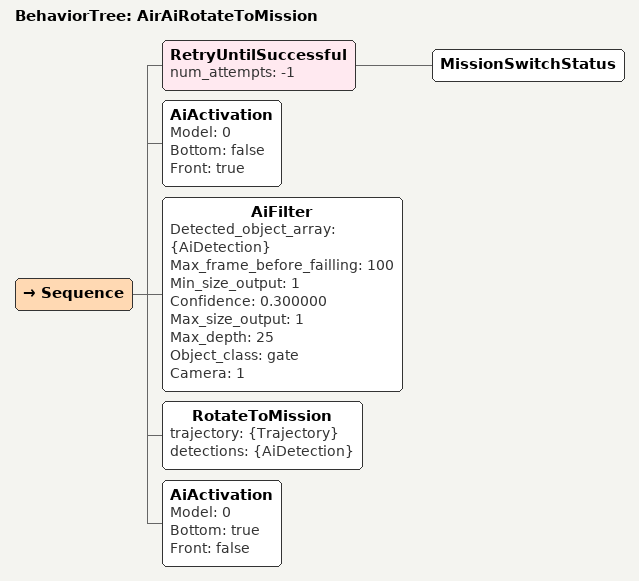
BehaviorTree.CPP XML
<?xml version="1.0" encoding="UTF-8"?>
<root BTCPP_format="4">
  <BehaviorTree ID="AirAiRotateToMission">
    <Sequence>
      <RetryUntilSuccessful num_attempts="-1">
        <MissionSwitchStatus/>
      </RetryUntilSuccessful>
      <AiActivation Model="0"
                    Bottom="false"
                    Front="true"/>
      <AiFilter Detected_object_array="{AiDetection}"
                Max_frame_before_failling="100"
                Min_size_output="1"
                Confidence="0.300000"
                Max_size_output="1"
                Max_depth="25"
                Object_class="gate"
                Camera="1"/>
      <RotateToMission trajectory="{Trajectory}"
                       detections="{AiDetection}"/>
      <AiActivation Model="0"
                    Bottom="true"
                    Front="false"/>
    </Sequence>
  </BehaviorTree>

</root>
